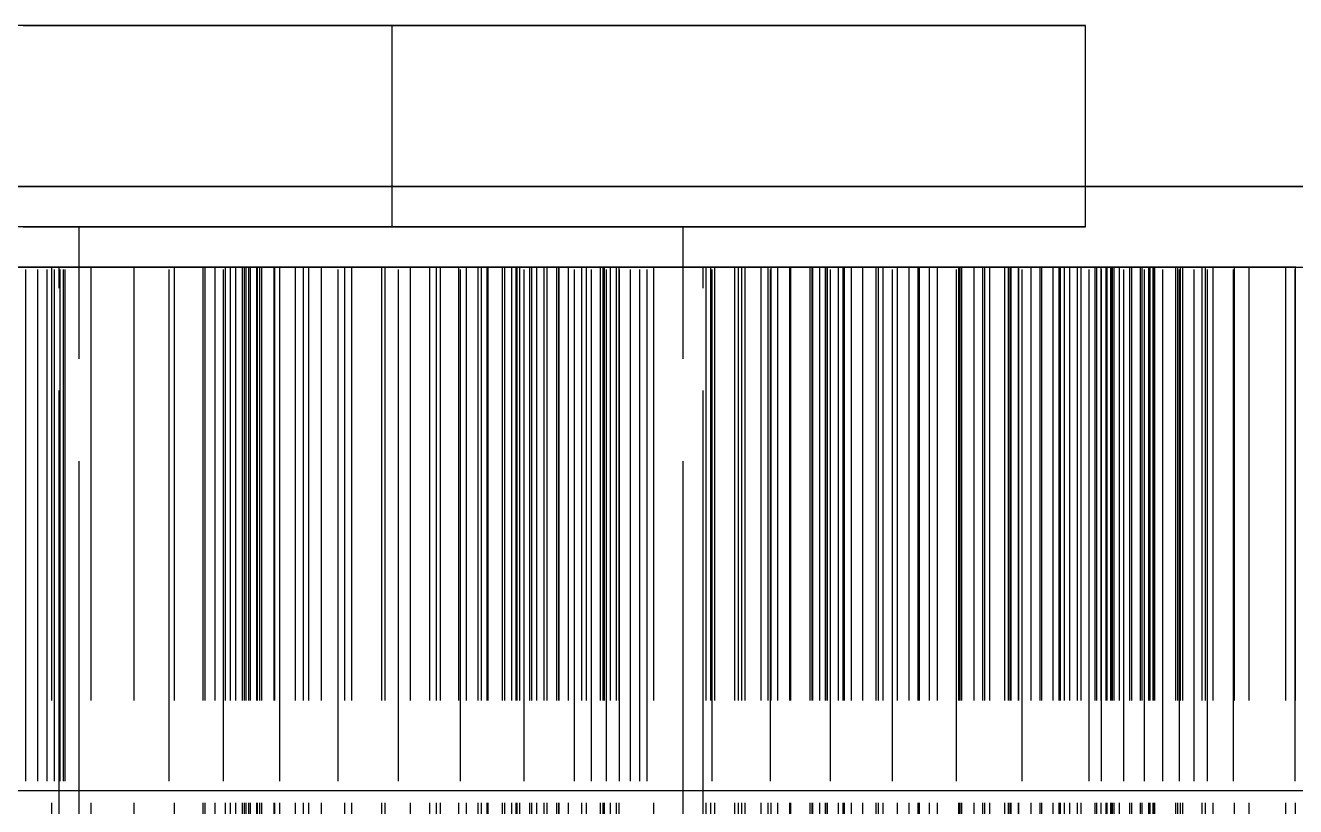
# Model space of a CAD drawing. Header units: millimetres. Extents: x -9 to 234, y -53 to 196.
# Drawn here: x 168.315 to 171.47, y -16.739 to -14.8 of the extents above; entities that cross this region are included whole.
import ezdxf

# ---------------------------------------------------------------- set-up
doc = ezdxf.new("R2010")
doc.units = ezdxf.units.MM
doc.linetypes.add('DASHED', pattern=[1.524, 1.27, -0.254])
doc.layers.add('HIDDEN', color=8, linetype='DASHED')
doc.layers.add('VISIBLE', color=7, linetype='CONTINUOUS')

msp = doc.modelspace()

# ---------------------------------------------------------------- linework, layer by layer
at = {"layer": 'HIDDEN'}
for points in [[(169.22582, -14.8), (169.17026, -14.8), (169.11471, -14.8), (169.05915, -14.8), (169.0036, -14.8), (168.94804, -14.8), (168.89249, -14.8), (168.83693, -14.8), (168.78138, -14.8), (168.72582, -14.8), (168.67026, -14.8), (168.61471, -14.8), (168.55915, -14.8), (168.5036, -14.8), (168.44804, -14.8), (168.39249, -14.8), (168.33693, -14.8), (168.28138, -14.8)], [(170.94814, -14.8), (170.89259, -14.8), (170.83703, -14.8), (170.78147, -14.8), (170.72592, -14.8), (170.67036, -14.8), (170.61481, -14.8), (170.55925, -14.8), (170.5037, -14.8), (170.44814, -14.8), (170.39259, -14.8), (170.33703, -14.8), (170.28147, -14.8), (170.22592, -14.8), (170.17036, -14.8), (170.11481, -14.8), (170.05925, -14.8), (170.0037, -14.8), (169.94814, -14.8), (169.89259, -14.8), (169.83703, -14.8), (169.78147, -14.8), (169.72592, -14.8), (169.67036, -14.8), (169.61481, -14.8), (169.55925, -14.8), (169.5037, -14.8), (169.44814, -14.8), (169.39259, -14.8), (169.33703, -14.8), (169.28147, -14.8), (169.22592, -14.8), (169.17036, -14.8), (169.11481, -14.8), (169.05925, -14.8), (169.0037, -14.8), (168.94814, -14.8), (168.89259, -14.8), (168.83703, -14.8), (168.78147, -14.8), (168.72592, -14.8), (168.67036, -14.8), (168.61481, -14.8), (168.55925, -14.8), (168.5037, -14.8), (168.44814, -14.8), (168.39259, -14.8), (168.33703, -14.8), (168.28147, -14.8)], [(168.30915, -14.8), (168.33693, -14.8), (168.36471, -14.8), (168.39249, -14.8), (168.42026, -14.8), (168.44804, -14.8), (168.47582, -14.8), (168.5036, -14.8), (168.53138, -14.8), (168.55915, -14.8), (168.58693, -14.8), (168.61471, -14.8), (168.64249, -14.8), (168.67026, -14.8), (168.69804, -14.8), (168.72582, -14.8), (168.7536, -14.8), (168.78138, -14.8), (168.80915, -14.8), (168.83693, -14.8), (168.86471, -14.8), (168.89249, -14.8), (168.92026, -14.8), (168.94804, -14.8), (168.97582, -14.8), (169.0036, -14.8), (169.03138, -14.8), (169.05915, -14.8), (169.08693, -14.8), (169.11471, -14.8), (169.14249, -14.8), (169.17026, -14.8), (169.19804, -14.8), (169.22582, -14.8)], [(168.30925, -14.8), (168.33703, -14.8), (168.36481, -14.8), (168.39259, -14.8), (168.42036, -14.8), (168.44814, -14.8), (168.47592, -14.8), (168.5037, -14.8), (168.53147, -14.8), (168.55925, -14.8), (168.58703, -14.8), (168.61481, -14.8), (168.64259, -14.8), (168.67036, -14.8), (168.69814, -14.8), (168.72592, -14.8), (168.7537, -14.8), (168.78147, -14.8), (168.80925, -14.8), (168.83703, -14.8), (168.86481, -14.8), (168.89259, -14.8), (168.92036, -14.8), (168.94814, -14.8), (168.97592, -14.8), (169.0037, -14.8), (169.03147, -14.8), (169.05925, -14.8), (169.08703, -14.8), (169.11481, -14.8), (169.14259, -14.8), (169.17036, -14.8), (169.19814, -14.8)], [(169.19814, -14.8), (169.22592, -14.8), (169.2537, -14.8), (169.28147, -14.8), (169.30925, -14.8), (169.33703, -14.8), (169.36481, -14.8), (169.39259, -14.8), (169.42036, -14.8), (169.44814, -14.8), (169.47592, -14.8), (169.5037, -14.8), (169.53147, -14.8), (169.55925, -14.8), (169.58703, -14.8), (169.61481, -14.8), (169.64259, -14.8), (169.67036, -14.8), (169.69814, -14.8), (169.72592, -14.8), (169.7537, -14.8), (169.78147, -14.8), (169.80925, -14.8), (169.83703, -14.8), (169.86481, -14.8), (169.89259, -14.8), (169.92036, -14.8), (169.94814, -14.8), (169.97592, -14.8), (170.0037, -14.8), (170.03147, -14.8), (170.05925, -14.8), (170.08703, -14.8), (170.11481, -14.8), (170.14259, -14.8), (170.17036, -14.8), (170.19814, -14.8), (170.22592, -14.8), (170.2537, -14.8), (170.28147, -14.8), (170.30925, -14.8), (170.33703, -14.8), (170.36481, -14.8), (170.39259, -14.8), (170.42036, -14.8), (170.44814, -14.8), (170.47592, -14.8), (170.5037, -14.8), (170.53147, -14.8), (170.55925, -14.8), (170.58703, -14.8), (170.61481, -14.8), (170.64259, -14.8), (170.67036, -14.8), (170.69814, -14.8), (170.72592, -14.8), (170.7537, -14.8), (170.78147, -14.8), (170.80925, -14.8), (170.83703, -14.8), (170.86481, -14.8), (170.89259, -14.8), (170.92036, -14.8), (170.94814, -14.8)], [(169.22582, -15.3), (169.22582, -14.8)], [(170.94814, -15.3), (170.94814, -14.8)], [(171.77063, -15.2), (171.07222, -15.2), (170.37381, -15.2), (169.6754, -15.2), (168.97698, -15.2), (168.27857, -15.2), (167.58016, -15.2), (166.88175, -15.2), (166.18333, -15.2), (165.48492, -15.2), (164.78651, -15.2), (164.0881, -15.2), (163.38968, -15.2), (162.69127, -15.2), (161.99286, -15.2)], [(172.18333, -15.2), (171.42143, -15.2), (170.65952, -15.2), (169.89762, -15.2), (169.13571, -15.2), (168.37381, -15.2), (167.6119, -15.2), (166.85, -15.2), (166.0881, -15.2), (165.32619, -15.2), (164.56429, -15.2), (163.80238, -15.2), (163.04048, -15.2), (162.27857, -15.2)], [(172.18333, -15.2), (171.42143, -15.2), (170.65952, -15.2), (169.89762, -15.2), (169.13571, -15.2), (168.37381, -15.2), (167.6119, -15.2), (166.85, -15.2), (166.0881, -15.2), (165.32619, -15.2), (164.56429, -15.2), (163.80238, -15.2), (163.04048, -15.2), (162.27857, -15.2)], [(165.48492, -15.2), (165.83413, -15.2), (166.18333, -15.2), (166.53254, -15.2), (166.88175, -15.2), (167.23095, -15.2), (167.58016, -15.2), (167.92937, -15.2), (168.27857, -15.2), (168.62778, -15.2), (168.97698, -15.2), (169.32619, -15.2), (169.6754, -15.2), (170.0246, -15.2), (170.37381, -15.2), (170.72302, -15.2), (171.07222, -15.2), (171.42143, -15.2), (171.77063, -15.2)], [(168.09743, -15.2), (168.41362, -15.2)], [(168.41362, -15.2), (168.09743, -15.2)], [(168.34506, -15.2), (168.31594, -15.2)], [(168.31594, -15.2), (168.67161, -15.2)], [(168.67161, -15.2), (168.31594, -15.2)], [(168.31594, -15.2), (168.34506, -15.2)], [(168.31594, -18.2), (168.31594, -15.2)], [(168.31594, -18.2), (168.31594, -15.2)], [(168.3687, -15.2), (168.34506, -15.2)], [(168.34506, -15.2), (168.3687, -15.2)], [(168.34506, -18.2), (168.34506, -15.2)], [(168.34506, -18.2), (168.34506, -15.2)], [(168.38716, -15.2), (168.3687, -15.2)], [(168.3687, -15.2), (168.38716, -15.2)], [(168.3687, -18.2), (168.3687, -15.2)], [(168.3687, -18.2), (168.3687, -15.2)], [(168.40068, -15.2), (168.38716, -15.2)], [(168.38716, -15.2), (168.40068, -15.2)], [(168.38716, -18.2), (168.38716, -15.2)], [(168.38716, -18.2), (168.38716, -15.2)], [(168.40945, -15.2), (168.40068, -15.2)], [(168.40068, -15.2), (168.40945, -15.2)], [(168.40068, -18.2), (168.40068, -15.2)], [(168.40068, -18.2), (168.40068, -15.2)], [(168.41362, -15.2), (168.40945, -15.2)], [(168.40945, -15.2), (168.41362, -15.2)], [(168.40945, -18.2), (168.40945, -15.2)], [(168.40945, -18.2), (168.40945, -15.2)], [(168.41362, -18.2), (168.41362, -15.2)], [(168.41362, -18.2), (168.41362, -15.2)], [(168.67161, -15.2), (168.80636, -15.2)], [(168.80636, -15.2), (168.67161, -15.2)], [(168.67161, -18.2), (168.67161, -15.2)], [(168.67161, -18.2), (168.67161, -15.2)], [(168.80636, -15.2), (168.94639, -15.2)], [(168.94639, -15.2), (168.80636, -15.2)], [(168.80636, -18.2), (168.80636, -15.2)], [(168.80636, -18.2), (168.80636, -15.2)], [(168.94639, -15.2), (169.09136, -15.2)], [(169.09136, -15.2), (168.94639, -15.2)], [(168.94639, -18.2), (168.94639, -15.2)], [(168.94639, -18.2), (168.94639, -15.2)], [(169.09136, -15.2), (169.241, -15.2)], [(169.241, -15.2), (169.09136, -15.2)], [(169.09136, -18.2), (169.09136, -15.2)], [(169.09136, -18.2), (169.09136, -15.2)], [(169.241, -15.2), (169.39508, -15.2)], [(169.39508, -15.2), (169.241, -15.2)], [(169.241, -18.2), (169.241, -15.2)], [(169.241, -18.2), (169.241, -15.2)], [(169.39508, -15.2), (169.55343, -15.2)], [(169.55343, -15.2), (169.39508, -15.2)], [(169.39508, -18.2), (169.39508, -15.2)], [(169.39508, -18.2), (169.39508, -15.2)], [(169.55343, -15.2), (169.85903, -15.2)], [(169.85903, -15.2), (169.55343, -15.2)], [(169.55343, -18.2), (169.55343, -15.2)], [(169.55343, -18.2), (169.55343, -15.2)], [(169.72077, -15.2), (169.6782, -15.2)], [(169.6782, -15.2), (170.02091, -15.2)], [(170.02091, -15.2), (169.6782, -15.2)], [(169.6782, -15.2), (169.72077, -15.2)], [(169.6782, -18.2), (169.6782, -15.2)], [(169.6782, -18.2), (169.6782, -15.2)], [(169.75803, -15.2), (169.72077, -15.2)], [(169.72077, -15.2), (169.75803, -15.2)], [(169.72077, -18.2), (169.72077, -15.2)], [(169.72077, -18.2), (169.72077, -15.2)], [(169.79028, -15.2), (169.75803, -15.2)], [(169.75803, -15.2), (169.79028, -15.2)], [(169.75803, -18.2), (169.75803, -15.2)], [(169.75803, -18.2), (169.75803, -15.2)], [(169.81776, -15.2), (169.79028, -15.2)], [(169.79028, -15.2), (169.81776, -15.2)], [(169.79028, -18.2), (169.79028, -15.2)], [(169.79028, -18.2), (169.79028, -15.2)], [(169.84062, -15.2), (169.81776, -15.2)], [(169.81776, -15.2), (169.84062, -15.2)], [(169.81776, -18.2), (169.81776, -15.2)], [(169.81776, -18.2), (169.81776, -15.2)], [(169.85903, -15.2), (169.84062, -15.2)], [(169.84062, -15.2), (169.85903, -15.2)], [(169.84062, -18.2), (169.84062, -15.2)], [(169.84062, -18.2), (169.84062, -15.2)], [(169.85903, -18.2), (169.85903, -15.2)], [(169.85903, -18.2), (169.85903, -15.2)], [(170.02091, -15.2), (170.16525, -15.2)], [(170.16525, -15.2), (170.02091, -15.2)], [(170.02091, -18.2), (170.02091, -15.2)], [(170.02091, -18.2), (170.02091, -15.2)], [(170.16525, -15.2), (170.31466, -15.2)], [(170.31466, -15.2), (170.16525, -15.2)], [(170.16525, -18.2), (170.16525, -15.2)], [(170.16525, -18.2), (170.16525, -15.2)], [(170.31466, -15.2), (170.46881, -15.2)], [(170.46881, -15.2), (170.31466, -15.2)], [(170.31466, -18.2), (170.31466, -15.2)], [(170.31466, -18.2), (170.31466, -15.2)], [(170.46881, -15.2), (170.62744, -15.2)], [(170.62744, -15.2), (170.46881, -15.2)], [(170.46881, -18.2), (170.46881, -15.2)], [(170.46881, -18.2), (170.46881, -15.2)], [(170.62744, -15.2), (170.79032, -15.2)], [(170.79032, -15.2), (170.62744, -15.2)], [(170.62744, -18.2), (170.62744, -15.2)], [(170.62744, -18.2), (170.62744, -15.2)], [(170.79032, -15.2), (170.95728, -15.2)], [(170.95728, -15.2), (170.79032, -15.2)], [(170.79032, -18.2), (170.79032, -15.2)], [(170.79032, -18.2), (170.79032, -15.2)], [(170.95728, -15.2), (171.2508, -15.2)], [(171.2508, -15.2), (170.95728, -15.2)], [(170.95728, -18.2), (170.95728, -15.2)], [(170.95728, -18.2), (170.95728, -15.2)], [(171.04352, -15.2), (170.98771, -15.2)], [(170.98771, -15.2), (171.31578, -15.2)], [(171.31578, -15.2), (170.98771, -15.2)], [(170.98771, -15.2), (171.04352, -15.2)], [(170.98771, -18.2), (170.98771, -15.2)], [(170.98771, -18.2), (170.98771, -15.2)], [(171.09422, -15.2), (171.04352, -15.2)], [(171.04352, -15.2), (171.09422, -15.2)], [(171.04352, -18.2), (171.04352, -15.2)], [(171.04352, -18.2), (171.04352, -15.2)], [(171.14011, -15.2), (171.09422, -15.2)], [(171.09422, -15.2), (171.14011, -15.2)], [(171.09422, -18.2), (171.09422, -15.2)], [(171.09422, -18.2), (171.09422, -15.2)], [(171.1814, -15.2), (171.14011, -15.2)], [(171.14011, -15.2), (171.1814, -15.2)], [(171.14011, -18.2), (171.14011, -15.2)], [(171.14011, -18.2), (171.14011, -15.2)], [(171.21825, -15.2), (171.1814, -15.2)], [(171.1814, -15.2), (171.21825, -15.2)], [(171.1814, -18.2), (171.1814, -15.2)], [(171.1814, -18.2), (171.1814, -15.2)], [(171.2508, -15.2), (171.21825, -15.2)], [(171.21825, -15.2), (171.2508, -15.2)], [(171.21825, -18.2), (171.21825, -15.2)], [(171.21825, -18.2), (171.21825, -15.2)], [(171.2508, -18.2), (171.2508, -15.2)], [(171.2508, -18.2), (171.2508, -15.2)], [(171.31578, -15.2), (171.46901, -15.2)], [(171.46901, -15.2), (171.31578, -15.2)], [(171.31578, -18.2), (171.31578, -15.2)], [(171.31578, -18.2), (171.31578, -15.2)], [(171.46901, -15.2), (171.62708, -15.2)], [(171.62708, -15.2), (171.46901, -15.2)], [(171.46901, -18.2), (171.46901, -15.2)], [(171.46901, -18.2), (171.46901, -15.2)], [(169.22582, -15.3), (169.17026, -15.3), (169.11471, -15.3), (169.05915, -15.3), (169.0036, -15.3), (168.94804, -15.3), (168.89249, -15.3), (168.83693, -15.3), (168.78138, -15.3), (168.72582, -15.3), (168.67026, -15.3), (168.61471, -15.3), (168.55915, -15.3), (168.5036, -15.3), (168.44804, -15.3), (168.39249, -15.3), (168.33693, -15.3), (168.28138, -15.3)], [(170.94814, -15.3), (170.89259, -15.3), (170.83703, -15.3), (170.78147, -15.3), (170.72592, -15.3), (170.67036, -15.3), (170.61481, -15.3), (170.55925, -15.3), (170.5037, -15.3), (170.44814, -15.3), (170.39259, -15.3), (170.33703, -15.3), (170.28147, -15.3), (170.22592, -15.3), (170.17036, -15.3), (170.11481, -15.3), (170.05925, -15.3), (170.0037, -15.3), (169.94814, -15.3), (169.89259, -15.3), (169.83703, -15.3), (169.78147, -15.3), (169.72592, -15.3), (169.67036, -15.3), (169.61481, -15.3), (169.55925, -15.3), (169.5037, -15.3), (169.44814, -15.3), (169.39259, -15.3), (169.33703, -15.3), (169.28147, -15.3), (169.22592, -15.3), (169.17036, -15.3), (169.11481, -15.3), (169.05925, -15.3), (169.0037, -15.3), (168.94814, -15.3), (168.89259, -15.3), (168.83703, -15.3), (168.78147, -15.3), (168.72592, -15.3), (168.67036, -15.3), (168.61481, -15.3), (168.55925, -15.3), (168.5037, -15.3), (168.44814, -15.3), (168.39259, -15.3), (168.33703, -15.3), (168.28147, -15.3)], [(168.30915, -15.3), (168.33693, -15.3), (168.36471, -15.3), (168.39249, -15.3), (168.42026, -15.3), (168.44804, -15.3), (168.47582, -15.3), (168.5036, -15.3), (168.53138, -15.3), (168.55915, -15.3), (168.58693, -15.3), (168.61471, -15.3), (168.64249, -15.3), (168.67026, -15.3), (168.69804, -15.3), (168.72582, -15.3), (168.7536, -15.3), (168.78138, -15.3), (168.80915, -15.3), (168.83693, -15.3), (168.86471, -15.3), (168.89249, -15.3), (168.92026, -15.3), (168.94804, -15.3), (168.97582, -15.3), (169.0036, -15.3), (169.03138, -15.3), (169.05915, -15.3), (169.08693, -15.3), (169.11471, -15.3), (169.14249, -15.3), (169.17026, -15.3), (169.19804, -15.3), (169.22582, -15.3)], [(168.30925, -15.3), (168.33703, -15.3), (168.36481, -15.3), (168.39259, -15.3), (168.42036, -15.3), (168.44814, -15.3), (168.47592, -15.3), (168.5037, -15.3), (168.53147, -15.3), (168.55925, -15.3), (168.58703, -15.3), (168.61481, -15.3), (168.64259, -15.3), (168.67036, -15.3), (168.69814, -15.3), (168.72592, -15.3), (168.7537, -15.3), (168.78147, -15.3), (168.80925, -15.3), (168.83703, -15.3), (168.86481, -15.3), (168.89259, -15.3), (168.92036, -15.3), (168.94814, -15.3), (168.97592, -15.3), (169.0037, -15.3), (169.03147, -15.3), (169.05925, -15.3), (169.08703, -15.3), (169.11481, -15.3), (169.14259, -15.3), (169.17036, -15.3), (169.19814, -15.3)], [(169.94814, -15.3), (169.92433, -15.3), (169.90052, -15.3), (169.87671, -15.3), (169.8529, -15.3), (169.82909, -15.3), (169.80528, -15.3), (169.78147, -15.3), (169.75767, -15.3), (169.73386, -15.3), (169.71005, -15.3), (169.68624, -15.3), (169.66243, -15.3), (169.63862, -15.3), (169.61481, -15.3), (169.591, -15.3), (169.56719, -15.3), (169.54338, -15.3), (169.51957, -15.3), (169.49576, -15.3), (169.47195, -15.3), (169.44814, -15.3), (169.42433, -15.3), (169.40052, -15.3), (169.37671, -15.3), (169.3529, -15.3), (169.32909, -15.3), (169.30528, -15.3), (169.28147, -15.3), (169.25767, -15.3), (169.23386, -15.3), (169.21005, -15.3), (169.18624, -15.3), (169.16243, -15.3), (169.13862, -15.3), (169.11481, -15.3), (169.091, -15.3), (169.06719, -15.3), (169.04338, -15.3), (169.01957, -15.3), (168.99576, -15.3), (168.97195, -15.3), (168.94814, -15.3), (168.92433, -15.3), (168.90052, -15.3), (168.87671, -15.3), (168.8529, -15.3), (168.82909, -15.3), (168.80528, -15.3), (168.78147, -15.3), (168.75767, -15.3), (168.73386, -15.3), (168.71005, -15.3), (168.68624, -15.3), (168.66243, -15.3), (168.63862, -15.3), (168.61481, -15.3), (168.591, -15.3), (168.56719, -15.3), (168.54338, -15.3), (168.51957, -15.3), (168.49576, -15.3), (168.47195, -15.3), (168.44814, -15.3)], [(168.44814, -15.3), (168.46005, -15.3), (168.47195, -15.3), (168.48386, -15.3), (168.49576, -15.3), (168.50767, -15.3), (168.51957, -15.3), (168.53147, -15.3), (168.54338, -15.3), (168.55528, -15.3), (168.56719, -15.3), (168.57909, -15.3), (168.591, -15.3), (168.6029, -15.3), (168.61481, -15.3), (168.62671, -15.3), (168.63862, -15.3), (168.65052, -15.3), (168.66243, -15.3), (168.67433, -15.3), (168.68624, -15.3), (168.69814, -15.3), (168.71005, -15.3), (168.72195, -15.3), (168.73386, -15.3), (168.74576, -15.3), (168.75767, -15.3), (168.76957, -15.3), (168.78147, -15.3), (168.79338, -15.3), (168.80528, -15.3), (168.81719, -15.3), (168.82909, -15.3), (168.841, -15.3), (168.8529, -15.3), (168.86481, -15.3), (168.87671, -15.3), (168.88862, -15.3), (168.90052, -15.3), (168.91243, -15.3), (168.92433, -15.3), (168.93624, -15.3), (168.94814, -15.3), (168.96005, -15.3), (168.97195, -15.3), (168.98386, -15.3), (168.99576, -15.3), (169.00767, -15.3), (169.01957, -15.3), (169.03147, -15.3), (169.04338, -15.3), (169.05528, -15.3), (169.06719, -15.3), (169.07909, -15.3), (169.091, -15.3), (169.1029, -15.3), (169.11481, -15.3), (169.12671, -15.3), (169.13862, -15.3), (169.15052, -15.3), (169.16243, -15.3), (169.17433, -15.3), (169.18624, -15.3), (169.19814, -15.3)], [(168.44814, -20.2), (168.44814, -15.3)], [(169.19814, -15.3), (169.22592, -15.3), (169.2537, -15.3), (169.28147, -15.3), (169.30925, -15.3), (169.33703, -15.3), (169.36481, -15.3), (169.39259, -15.3), (169.42036, -15.3), (169.44814, -15.3), (169.47592, -15.3), (169.5037, -15.3), (169.53147, -15.3), (169.55925, -15.3), (169.58703, -15.3), (169.61481, -15.3), (169.64259, -15.3), (169.67036, -15.3), (169.69814, -15.3), (169.72592, -15.3), (169.7537, -15.3), (169.78147, -15.3), (169.80925, -15.3), (169.83703, -15.3), (169.86481, -15.3), (169.89259, -15.3), (169.92036, -15.3), (169.94814, -15.3), (169.97592, -15.3), (170.0037, -15.3), (170.03147, -15.3), (170.05925, -15.3), (170.08703, -15.3), (170.11481, -15.3), (170.14259, -15.3), (170.17036, -15.3), (170.19814, -15.3), (170.22592, -15.3), (170.2537, -15.3), (170.28147, -15.3), (170.30925, -15.3), (170.33703, -15.3), (170.36481, -15.3), (170.39259, -15.3), (170.42036, -15.3), (170.44814, -15.3), (170.47592, -15.3), (170.5037, -15.3), (170.53147, -15.3), (170.55925, -15.3), (170.58703, -15.3), (170.61481, -15.3), (170.64259, -15.3), (170.67036, -15.3), (170.69814, -15.3), (170.72592, -15.3), (170.7537, -15.3), (170.78147, -15.3), (170.80925, -15.3), (170.83703, -15.3), (170.86481, -15.3), (170.89259, -15.3), (170.92036, -15.3), (170.94814, -15.3)], [(169.19814, -15.3), (169.21005, -15.3), (169.22195, -15.3), (169.23386, -15.3), (169.24576, -15.3), (169.25767, -15.3), (169.26957, -15.3), (169.28147, -15.3), (169.29338, -15.3), (169.30528, -15.3), (169.31719, -15.3), (169.32909, -15.3), (169.341, -15.3), (169.3529, -15.3), (169.36481, -15.3), (169.37671, -15.3), (169.38862, -15.3), (169.40052, -15.3), (169.41243, -15.3), (169.42433, -15.3), (169.43624, -15.3), (169.44814, -15.3), (169.46005, -15.3), (169.47195, -15.3), (169.48386, -15.3), (169.49576, -15.3), (169.50767, -15.3), (169.51957, -15.3), (169.53147, -15.3), (169.54338, -15.3), (169.55528, -15.3), (169.56719, -15.3), (169.57909, -15.3), (169.591, -15.3), (169.6029, -15.3), (169.61481, -15.3), (169.62671, -15.3), (169.63862, -15.3), (169.65052, -15.3), (169.66243, -15.3), (169.67433, -15.3), (169.68624, -15.3), (169.69814, -15.3), (169.71005, -15.3), (169.72195, -15.3), (169.73386, -15.3), (169.74576, -15.3), (169.75767, -15.3), (169.76957, -15.3), (169.78147, -15.3), (169.79338, -15.3), (169.80528, -15.3), (169.81719, -15.3), (169.82909, -15.3), (169.841, -15.3), (169.8529, -15.3), (169.86481, -15.3), (169.87671, -15.3), (169.88862, -15.3), (169.90052, -15.3), (169.91243, -15.3), (169.92433, -15.3), (169.93624, -15.3), (169.94814, -15.3)], [(169.94814, -20.2), (169.94814, -15.3)], [(168.76112, -15.4), (168.19991, -15.4)], [(168.81142, -15.4), (168.22908, -15.4)], [(168.29315, -15.4), (168.3803, -15.4)], [(168.31049, -15.4), (168.89682, -15.4)], [(168.3803, -15.4), (168.47775, -15.4)], [(168.3803, -18), (168.3803, -15.4)], [(169.99814, -15.4), (169.97274, -15.4), (169.94735, -15.4), (169.92195, -15.4), (169.89655, -15.4), (169.87116, -15.4), (169.84576, -15.4), (169.82036, -15.4), (169.79497, -15.4), (169.76957, -15.4), (169.74417, -15.4), (169.71878, -15.4), (169.69338, -15.4), (169.66798, -15.4), (169.64259, -15.4), (169.61719, -15.4), (169.59179, -15.4), (169.5664, -15.4), (169.541, -15.4), (169.5156, -15.4), (169.49021, -15.4), (169.46481, -15.4), (169.43941, -15.4), (169.41401, -15.4), (169.38862, -15.4), (169.36322, -15.4), (169.33782, -15.4), (169.31243, -15.4), (169.28703, -15.4), (169.26163, -15.4), (169.23624, -15.4), (169.21084, -15.4), (169.18544, -15.4), (169.16005, -15.4), (169.13465, -15.4), (169.10925, -15.4), (169.08386, -15.4), (169.05846, -15.4), (169.03306, -15.4), (169.00767, -15.4), (168.98227, -15.4), (168.95687, -15.4), (168.93147, -15.4), (168.90608, -15.4), (168.88068, -15.4), (168.85528, -15.4), (168.82989, -15.4), (168.80449, -15.4), (168.77909, -15.4), (168.7537, -15.4), (168.7283, -15.4), (168.7029, -15.4), (168.67751, -15.4), (168.65211, -15.4), (168.62671, -15.4), (168.60132, -15.4), (168.57592, -15.4), (168.55052, -15.4), (168.52513, -15.4), (168.49973, -15.4), (168.47433, -15.4), (168.44894, -15.4), (168.42354, -15.4), (168.39814, -15.4)], [(168.39814, -15.4), (168.41103, -15.4), (168.42392, -15.4), (168.43681, -15.4), (168.4497, -15.4), (168.46258, -15.4), (168.47547, -15.4), (168.48836, -15.4), (168.50125, -15.4), (168.51414, -15.4), (168.52703, -15.4), (168.53991, -15.4), (168.5528, -15.4), (168.56569, -15.4), (168.57858, -15.4), (168.59147, -15.4), (168.60436, -15.4), (168.61724, -15.4), (168.63013, -15.4), (168.64302, -15.4), (168.65591, -15.4), (168.6688, -15.4), (168.68169, -15.4), (168.69457, -15.4), (168.70746, -15.4), (168.72035, -15.4), (168.73324, -15.4), (168.74613, -15.4), (168.75902, -15.4), (168.7719, -15.4), (168.78479, -15.4), (168.79768, -15.4), (168.81057, -15.4), (168.82346, -15.4), (168.83635, -15.4), (168.84923, -15.4), (168.86212, -15.4), (168.87501, -15.4), (168.8879, -15.4), (168.90079, -15.4), (168.91368, -15.4), (168.92656, -15.4), (168.93945, -15.4), (168.95234, -15.4), (168.96523, -15.4), (168.97812, -15.4), (168.99101, -15.4), (169.0039, -15.4), (169.01678, -15.4), (169.02967, -15.4), (169.04256, -15.4), (169.05545, -15.4), (169.06834, -15.4), (169.08123, -15.4), (169.09411, -15.4), (169.107, -15.4), (169.11989, -15.4), (169.13278, -15.4), (169.14567, -15.4), (169.15856, -15.4), (169.17144, -15.4), (169.18433, -15.4), (169.19722, -15.4), (169.21011, -15.4)], [(168.39814, -18.5), (168.39814, -15.4)], [(168.47775, -15.4), (168.58481, -15.4)], [(168.47775, -18), (168.47775, -15.4)], [(168.58481, -15.4), (168.8376, -15.4)], [(168.58481, -18), (168.58481, -15.4)], [(168.85918, -15.4), (168.68508, -15.4)], [(168.68508, -15.4), (169.19966, -15.4)], [(168.68508, -18), (168.68508, -15.4)], [(168.75574, -15.4), (168.81142, -15.4)], [(168.76124, -15.4), (168.75574, -15.4)], [(168.75574, -18), (168.75574, -15.4)], [(168.94617, -15.4), (168.76112, -15.4)], [(168.76112, -18), (168.76112, -15.4)], [(168.78569, -15.4), (168.76124, -15.4)], [(168.76124, -18), (168.76124, -15.4)], [(168.82368, -15.4), (168.78569, -15.4)], [(168.78569, -18), (168.78569, -15.4)], [(168.81142, -18), (168.81142, -15.4)], [(168.87351, -15.4), (168.82368, -15.4)], [(168.82368, -18), (168.82368, -15.4)], [(168.8376, -15.4), (168.8694, -15.4)], [(168.8376, -18), (168.8376, -15.4)], [(168.85343, -18), (168.85343, -15.4)], [(168.89682, -15.4), (168.85343, -15.4)], [(168.85343, -15.4), (168.86253, -15.4)], [(168.88938, -15.4), (168.85918, -15.4)], [(168.85918, -18), (168.85918, -15.4)], [(168.86253, -18), (168.86253, -15.4)], [(168.86253, -15.4), (168.89063, -15.4)], [(168.8694, -15.4), (168.89105, -15.4)], [(168.8694, -18), (168.8694, -15.4)], [(168.93428, -15.4), (168.87351, -15.4)], [(168.87351, -18), (168.87351, -15.4)], [(168.9021, -15.4), (168.88938, -15.4)], [(168.88938, -18), (168.88938, -15.4)], [(168.89063, -15.4), (168.9323, -15.4)], [(168.89063, -18), (168.89063, -15.4)], [(168.89105, -15.4), (168.90218, -15.4)], [(168.89105, -18), (168.89105, -15.4)], [(168.89682, -18), (168.89682, -15.4)], [(168.90218, -15.4), (168.9021, -15.4)], [(168.9021, -18), (168.9021, -15.4)], [(168.90218, -18), (168.90218, -15.4)], [(168.9323, -15.4), (168.9858, -15.4)], [(168.9323, -18), (168.9323, -15.4)], [(169.00545, -15.4), (168.93428, -15.4)], [(168.93428, -18), (168.93428, -15.4)], [(169.01847, -15.4), (168.94617, -15.4)], [(168.94617, -18), (168.94617, -15.4)], [(168.9858, -15.4), (169.05025, -15.4)], [(168.9858, -18), (168.9858, -15.4)], [(169.27122, -15.4), (169.00545, -15.4)], [(169.00545, -18), (169.00545, -15.4)], [(169.10764, -15.4), (169.01847, -15.4)], [(169.01847, -18), (169.01847, -15.4)], [(169.05025, -15.4), (169.12506, -15.4)], [(169.05025, -18), (169.05025, -15.4)], [(169.20856, -15.4), (169.10764, -15.4)], [(169.10764, -18), (169.10764, -15.4)], [(169.12506, -15.4), (169.39083, -15.4)], [(169.12506, -18), (169.12506, -15.4)], [(169.19966, -15.4), (169.44785, -15.4)], [(169.19966, -18), (169.19966, -15.4)], [(169.31945, -15.4), (169.20856, -15.4)], [(169.20856, -18), (169.20856, -15.4)], [(169.21011, -15.4), (169.22262, -15.4), (169.23513, -15.4), (169.24763, -15.4), (169.26014, -15.4), (169.27265, -15.4), (169.28516, -15.4), (169.29767, -15.4), (169.31018, -15.4), (169.32269, -15.4), (169.33519, -15.4), (169.3477, -15.4), (169.36021, -15.4), (169.37272, -15.4), (169.38523, -15.4), (169.39774, -15.4), (169.41024, -15.4), (169.42275, -15.4), (169.43526, -15.4), (169.44777, -15.4), (169.46028, -15.4), (169.47279, -15.4), (169.4853, -15.4), (169.4978, -15.4), (169.51031, -15.4), (169.52282, -15.4), (169.53533, -15.4), (169.54784, -15.4), (169.56035, -15.4), (169.57285, -15.4), (169.58536, -15.4), (169.59787, -15.4), (169.61038, -15.4), (169.62289, -15.4), (169.6354, -15.4), (169.6479, -15.4), (169.66041, -15.4), (169.67292, -15.4), (169.68543, -15.4), (169.69794, -15.4), (169.71045, -15.4), (169.72296, -15.4), (169.73546, -15.4), (169.74797, -15.4), (169.76048, -15.4), (169.77299, -15.4), (169.7855, -15.4), (169.79801, -15.4), (169.81051, -15.4), (169.82302, -15.4), (169.83553, -15.4), (169.84804, -15.4), (169.86055, -15.4), (169.87306, -15.4), (169.88557, -15.4), (169.89807, -15.4), (169.91058, -15.4), (169.92309, -15.4), (169.9356, -15.4), (169.94811, -15.4), (169.96062, -15.4), (169.97312, -15.4), (169.98563, -15.4), (169.99814, -15.4)], [(169.34604, -15.4), (169.27122, -15.4)], [(169.27122, -18), (169.27122, -15.4)], [(169.43927, -15.4), (169.31945, -15.4)], [(169.31945, -18), (169.31945, -15.4)], [(169.74965, -15.4), (169.33541, -15.4)], [(169.33541, -15.4), (169.60314, -15.4)], [(169.33541, -18), (169.33541, -15.4)], [(169.41048, -15.4), (169.34604, -15.4)], [(169.34604, -18), (169.34604, -15.4)], [(169.39083, -15.4), (169.462, -15.4)], [(169.39083, -18), (169.39083, -15.4)], [(169.46399, -15.4), (169.41048, -15.4)], [(169.41048, -18), (169.41048, -15.4)], [(169.56728, -15.4), (169.43927, -15.4)], [(169.43927, -18), (169.43927, -15.4)], [(169.44785, -15.4), (169.53617, -15.4)], [(169.44785, -18), (169.44785, -15.4)], [(169.462, -15.4), (169.52278, -15.4)], [(169.462, -18), (169.462, -15.4)], [(169.50565, -15.4), (169.46399, -15.4)], [(169.46399, -18), (169.46399, -15.4)], [(170.0858, -15.4), (169.49947, -15.4)], [(169.49947, -15.4), (169.54285, -15.4)], [(169.49947, -18), (169.49947, -15.4)], [(169.53375, -15.4), (169.50565, -15.4)], [(169.50565, -18), (169.50565, -15.4)], [(169.52278, -15.4), (169.5726, -15.4)], [(169.52278, -18), (169.52278, -15.4)], [(169.54285, -15.4), (169.53375, -15.4)], [(169.53375, -18), (169.53375, -15.4)], [(169.53617, -15.4), (169.63951, -15.4)], [(169.53617, -18), (169.53617, -15.4)], [(169.54285, -18), (169.54285, -15.4)], [(169.78911, -15.4), (169.56728, -15.4)], [(169.56728, -18), (169.56728, -15.4)], [(169.5726, -15.4), (169.61059, -15.4)], [(169.5726, -18), (169.5726, -15.4)], [(169.64054, -15.4), (169.58486, -15.4)], [(169.58486, -15.4), (170.1672, -15.4)], [(169.58486, -18), (169.58486, -15.4)], [(169.60314, -15.4), (169.66326, -15.4)], [(169.60314, -18), (169.60314, -15.4)], [(169.61059, -15.4), (169.63504, -15.4)], [(169.61059, -18), (169.61059, -15.4)], [(169.63504, -15.4), (169.64054, -15.4)], [(169.63504, -18), (169.63504, -15.4)], [(169.63951, -15.4), (169.7532, -15.4)], [(169.63951, -18), (169.63951, -15.4)], [(169.64054, -18), (169.64054, -15.4)], [(169.66326, -15.4), (169.70857, -15.4)], [(169.66326, -18), (169.66326, -15.4)], [(170.01683, -15.4), (169.69703, -15.4)], [(169.69703, -15.4), (170.02726, -15.4)], [(169.69703, -18), (169.69703, -15.4)], [(169.70857, -15.4), (169.743, -15.4)], [(169.70857, -18), (169.70857, -15.4)], [(169.743, -15.4), (169.76764, -15.4)], [(169.743, -18), (169.743, -15.4)], [(170.07703, -15.4), (169.74965, -15.4)], [(169.74965, -18), (169.74965, -15.4)], [(169.7532, -15.4), (169.87556, -15.4)], [(169.7532, -18), (169.7532, -15.4)], [(169.76764, -15.4), (169.78295, -15.4)], [(169.76764, -18), (169.76764, -15.4)], [(169.78295, -15.4), (169.78911, -15.4)], [(169.78295, -18), (169.78295, -15.4)], [(169.78911, -18), (169.78911, -15.4)], [(169.87556, -15.4), (170.00557, -15.4)], [(169.87556, -18), (169.87556, -15.4)], [(169.99814, -18.5), (169.99814, -15.4)], [(170.00557, -15.4), (170.14249, -15.4)], [(170.00557, -18), (170.00557, -15.4)], [(170.09461, -15.4), (170.01683, -15.4)], [(170.01683, -18), (170.01683, -15.4)], [(170.02726, -15.4), (170.3946, -15.4)], [(170.02726, -18), (170.02726, -15.4)], [(170.18394, -15.4), (170.07703, -15.4)], [(170.07703, -18), (170.07703, -15.4)], [(170.21359, -15.4), (170.0858, -15.4)], [(170.0858, -18), (170.0858, -15.4)], [(170.15996, -15.4), (170.09461, -15.4)], [(170.09461, -18), (170.09461, -15.4)], [(170.28783, -15.4), (170.10259, -15.4)], [(170.10259, -15.4), (170.48078, -15.4)], [(170.10259, -18), (170.10259, -15.4)], [(170.14249, -15.4), (170.3346, -15.4)], [(170.14249, -18), (170.14249, -15.4)], [(170.21606, -15.4), (170.15996, -15.4)], [(170.15996, -18), (170.15996, -15.4)], [(170.1672, -15.4), (170.30672, -15.4)], [(170.1672, -18), (170.1672, -15.4)], [(170.30219, -15.4), (170.18394, -15.4)], [(170.18394, -18), (170.18394, -15.4)], [(170.27073, -15.4), (170.21359, -15.4)], [(170.21359, -18), (170.21359, -15.4)], [(170.26372, -15.4), (170.21606, -15.4)], [(170.21606, -18), (170.21606, -15.4)], [(170.30322, -15.4), (170.26372, -15.4)], [(170.26372, -18), (170.26372, -15.4)], [(170.6712, -15.4), (170.26905, -15.4)], [(170.26905, -15.4), (170.34951, -15.4)], [(170.26905, -18), (170.26905, -15.4)], [(170.34588, -15.4), (170.27073, -15.4)], [(170.27073, -18), (170.27073, -15.4)], [(170.69268, -15.4), (170.28783, -15.4)], [(170.28783, -18), (170.28783, -15.4)], [(170.42808, -15.4), (170.30219, -15.4)], [(170.30219, -18), (170.30219, -15.4)], [(170.3346, -15.4), (170.30322, -15.4)], [(170.30322, -18), (170.30322, -15.4)], [(170.30672, -15.4), (170.36701, -15.4)], [(170.30672, -18), (170.30672, -15.4)], [(170.3346, -18), (170.3346, -15.4)], [(170.43367, -15.4), (170.34588, -15.4)], [(170.34588, -18), (170.34588, -15.4)], [(170.34951, -15.4), (170.76324, -15.4)], [(170.34951, -18), (170.34951, -15.4)], [(170.36701, -15.4), (170.44511, -15.4)], [(170.36701, -18), (170.36701, -15.4)], [(170.3946, -15.4), (170.50968, -15.4)], [(170.3946, -18), (170.3946, -15.4)], [(170.56018, -15.4), (170.42808, -15.4)], [(170.42808, -18), (170.42808, -15.4)], [(170.53226, -15.4), (170.43367, -15.4)], [(170.43367, -18), (170.43367, -15.4)], [(170.44511, -15.4), (170.53568, -15.4)], [(170.44511, -18), (170.44511, -15.4)], [(170.48078, -15.4), (170.5802, -15.4)], [(170.48078, -18), (170.48078, -15.4)], [(170.50968, -15.4), (170.63318, -15.4)], [(170.50968, -18), (170.50968, -15.4)], [(170.64063, -15.4), (170.53226, -15.4)], [(170.53226, -18), (170.53226, -15.4)], [(170.53568, -15.4), (170.63692, -15.4)], [(170.53568, -18), (170.53568, -15.4)], [(170.69758, -15.4), (170.56018, -15.4)], [(170.56018, -18), (170.56018, -15.4)], [(170.5802, -15.4), (170.6715, -15.4)], [(170.5802, -18), (170.5802, -15.4)], [(170.63318, -15.4), (170.76219, -15.4)], [(170.63318, -18), (170.63318, -15.4)], [(170.63692, -15.4), (170.74779, -15.4)], [(170.63692, -18), (170.63692, -15.4)], [(170.75805, -15.4), (170.64063, -15.4)], [(170.64063, -18), (170.64063, -15.4)], [(170.78115, -15.4), (170.6712, -15.4)], [(170.6712, -18), (170.6712, -15.4)], [(170.6715, -15.4), (170.75653, -15.4)], [(170.6715, -18), (170.6715, -15.4)], [(170.81303, -15.4), (170.69268, -15.4)], [(170.69268, -18), (170.69268, -15.4)], [(170.83955, -15.4), (170.69758, -15.4)], [(170.69758, -18), (170.69758, -15.4)], [(171.18436, -15.4), (170.71017, -15.4)], [(170.71017, -15.4), (170.92786, -15.4)], [(170.71017, -18), (170.71017, -15.4)], [(170.74779, -15.4), (170.86754, -15.4)], [(170.74779, -18), (170.74779, -15.4)], [(170.75653, -15.4), (170.83563, -15.4)], [(170.75653, -18), (170.75653, -15.4)], [(170.99923, -15.4), (170.75805, -15.4)], [(170.75805, -18), (170.75805, -15.4)], [(170.76219, -15.4), (170.89552, -15.4)], [(170.76219, -18), (170.76219, -15.4)], [(170.76324, -15.4), (170.88229, -15.4)], [(170.76324, -18), (170.76324, -15.4)], [(170.88619, -15.4), (170.78115, -15.4)], [(170.78115, -18), (170.78115, -15.4)], [(171.01077, -15.4), (170.78265, -15.4)], [(170.78265, -15.4), (171.24565, -15.4)], [(170.78265, -18), (170.78265, -15.4)], [(170.93695, -15.4), (170.81303, -15.4)], [(170.81303, -18), (170.81303, -15.4)], [(170.83563, -15.4), (170.90879, -15.4)], [(170.83563, -18), (170.83563, -15.4)], [(170.97588, -15.4), (170.83955, -15.4)], [(170.83955, -18), (170.83955, -15.4)], [(170.86754, -15.4), (171.10527, -15.4)], [(170.86754, -18), (170.86754, -15.4)], [(170.88229, -15.4), (171.00149, -15.4)], [(170.88229, -18), (170.88229, -15.4)], [(170.98721, -15.4), (170.88619, -15.4)], [(170.88619, -18), (170.88619, -15.4)], [(170.89552, -15.4), (171.03234, -15.4)], [(170.89552, -18), (170.89552, -15.4)], [(170.90879, -15.4), (170.97588, -15.4)], [(170.90879, -18), (170.90879, -15.4)], [(170.92786, -15.4), (170.97176, -15.4)], [(170.92786, -18), (170.92786, -15.4)], [(171.06287, -15.4), (170.93695, -15.4)], [(170.93695, -18), (170.93695, -15.4)], [(170.97176, -15.4), (170.99922, -15.4)], [(170.97176, -18), (170.97176, -15.4)], [(170.97588, -18), (170.97588, -15.4)], [(171.08422, -15.4), (170.98721, -15.4)], [(170.98721, -18), (170.98721, -15.4)], [(170.99922, -15.4), (171.01472, -15.4)], [(170.99922, -18), (170.99922, -15.4)], [(171.01428, -15.4), (170.99923, -15.4)], [(170.99923, -18), (170.99923, -15.4)], [(171.00149, -15.4), (171.12028, -15.4)], [(171.00149, -18), (171.00149, -15.4)], [(171.05801, -15.4), (171.01077, -15.4)], [(171.01077, -18), (171.01077, -15.4)], [(171.01954, -15.4), (171.01428, -15.4)], [(171.01428, -18), (171.01428, -15.4)], [(171.01472, -15.4), (171.01954, -15.4)], [(171.01472, -18), (171.01472, -15.4)], [(171.01954, -18), (171.01954, -15.4)], [(171.03234, -15.4), (171.17199, -15.4)], [(171.03234, -18), (171.03234, -15.4)], [(171.0891, -15.4), (171.05801, -15.4)], [(171.05801, -18), (171.05801, -15.4)], [(171.19002, -15.4), (171.06287, -15.4)], [(171.06287, -18), (171.06287, -15.4)], [(171.17704, -15.4), (171.08422, -15.4)], [(171.08422, -18), (171.08422, -15.4)], [(171.10842, -15.4), (171.0891, -15.4)], [(171.0891, -18), (171.0891, -15.4)], [(171.10527, -15.4), (171.11609, -15.4)], [(171.10527, -18), (171.10527, -15.4)], [(171.11723, -15.4), (171.10842, -15.4)], [(171.10842, -18), (171.10842, -15.4)], [(171.11609, -15.4), (171.11723, -15.4)], [(171.11609, -18), (171.11609, -15.4)], [(171.11723, -18), (171.11723, -15.4)], [(171.12028, -15.4), (171.23816, -15.4)], [(171.12028, -18), (171.12028, -15.4)], [(171.17199, -15.4), (171.26539, -15.4)], [(171.17199, -18), (171.17199, -15.4)], [(171.26539, -15.4), (171.17704, -15.4)], [(171.17704, -18), (171.17704, -15.4)], [(171.47032, -15.4), (171.18436, -15.4)], [(171.18436, -18), (171.18436, -15.4)], [(171.31778, -15.4), (171.19002, -15.4)], [(171.19002, -18), (171.19002, -15.4)], [(171.23816, -15.4), (171.3547, -15.4)], [(171.23816, -18), (171.23816, -15.4)], [(171.24565, -15.4), (171.54044, -15.4)], [(171.24565, -18), (171.24565, -15.4)], [(171.26539, -18), (171.26539, -15.4)], [(171.4456, -15.4), (171.31778, -15.4)], [(171.31778, -18), (171.31778, -15.4)], [(171.3547, -15.4), (171.46943, -15.4)], [(171.3547, -18), (171.3547, -15.4)], [(171.46943, -15.4), (171.4456, -15.4)], [(171.4456, -18), (171.4456, -15.4)], [(171.46943, -18), (171.46943, -15.4)], [(171.54833, -16.7), (171.42975, -16.7), (171.31117, -16.7), (171.19258, -16.7), (171.074, -16.7), (170.95542, -16.7), (170.83683, -16.7), (170.71825, -16.7), (170.59966, -16.7), (170.48108, -16.7), (170.3625, -16.7), (170.24391, -16.7), (170.12533, -16.7), (170.00675, -16.7), (169.88816, -16.7), (169.76958, -16.7), (169.65099, -16.7), (169.53241, -16.7), (169.41383, -16.7), (169.29524, -16.7), (169.17666, -16.7), (169.05808, -16.7), (168.93949, -16.7), (168.82091, -16.7), (168.70233, -16.7), (168.58374, -16.7), (168.46516, -16.7), (168.34657, -16.7), (168.22799, -16.7)], [(171.54725, -16.7), (171.40439, -16.7), (171.26153, -16.7), (171.11868, -16.7), (170.97582, -16.7), (170.83296, -16.7), (170.69011, -16.7), (170.54725, -16.7), (170.40439, -16.7), (170.26153, -16.7), (170.11868, -16.7), (169.97582, -16.7), (169.83296, -16.7), (169.69011, -16.7), (169.54725, -16.7), (169.40439, -16.7), (169.26153, -16.7), (169.11868, -16.7), (168.97582, -16.7), (168.83296, -16.7), (168.69011, -16.7), (168.54725, -16.7), (168.40439, -16.7), (168.26153, -16.7)]]:
    msp.add_lwpolyline(points, dxfattribs=at)
at = {"layer": 'VISIBLE'}
msp.add_lwpolyline([(165.70714, -15.2), (166.0881, -15.2), (166.46905, -15.2), (166.85, -15.2), (167.23095, -15.2), (167.6119, -15.2), (167.99286, -15.2), (168.37381, -15.2), (168.75476, -15.2), (169.13571, -15.2), (169.51667, -15.2), (169.89762, -15.2), (170.27857, -15.2), (170.65952, -15.2), (171.04048, -15.2), (171.42143, -15.2), (171.80238, -15.2)], dxfattribs=at)
msp.add_lwpolyline([(165.70714, -15.2), (166.0881, -15.2), (166.46905, -15.2), (166.85, -15.2), (167.23095, -15.2), (167.6119, -15.2), (167.99286, -15.2), (168.37381, -15.2), (168.75476, -15.2), (169.13571, -15.2), (169.51667, -15.2), (169.89762, -15.2), (170.27857, -15.2), (170.65952, -15.2), (171.04048, -15.2), (171.42143, -15.2), (171.80238, -15.2)], dxfattribs=at)

doc.saveas('drawing.dxf')
